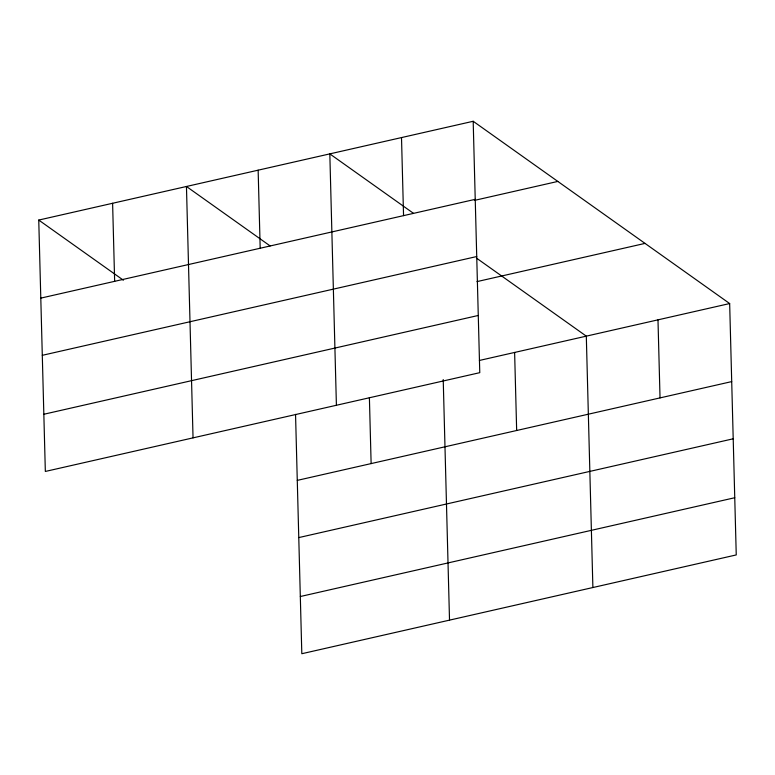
<?xml version="1.0" encoding="UTF-8"?>
<svg xmlns="http://www.w3.org/2000/svg" width="775" height="775" viewBox="0 0 775 775"><rect width="100%" height="100%" fill="white"/><g stroke="black" fill="none" stroke-linecap="round" stroke-linejoin="round"><path stroke-width="1.16" d="M473.186 121.278L479.773 372.668L45.337 471.452L38.75 220.071L473.186 121.278L729.663 303.548L736.25 554.929L301.814 653.722L295.546 414.344M40.794 298.123L475.23 199.34M474.397 200.405L557.826 181.428M42.296 355.318L476.732 256.535M476.983 281.606L645.033 243.398M43.836 414.257L478.272 315.464M479.367 360.462L729.663 303.548M297.271 480.384L731.707 381.6M298.772 537.588L733.208 438.795M300.312 596.518L734.748 497.734M413.482 213.328L329.821 153.886L336.408 405.267M476.47 258.094L586.307 336.147L592.885 587.528M270.117 245.927L186.455 186.484L193.043 437.865M38.75 220.071L123.39 280.211M657.985 319.843L660.029 397.895M514.619 352.441L516.663 430.503M443.222 379.556L449.519 620.126M401.508 137.582L403.552 215.634M369.394 397.546L371.128 463.595M258.143 170.18L260.187 248.233M112.608 203.273L114.652 281.325"/></g></svg>
